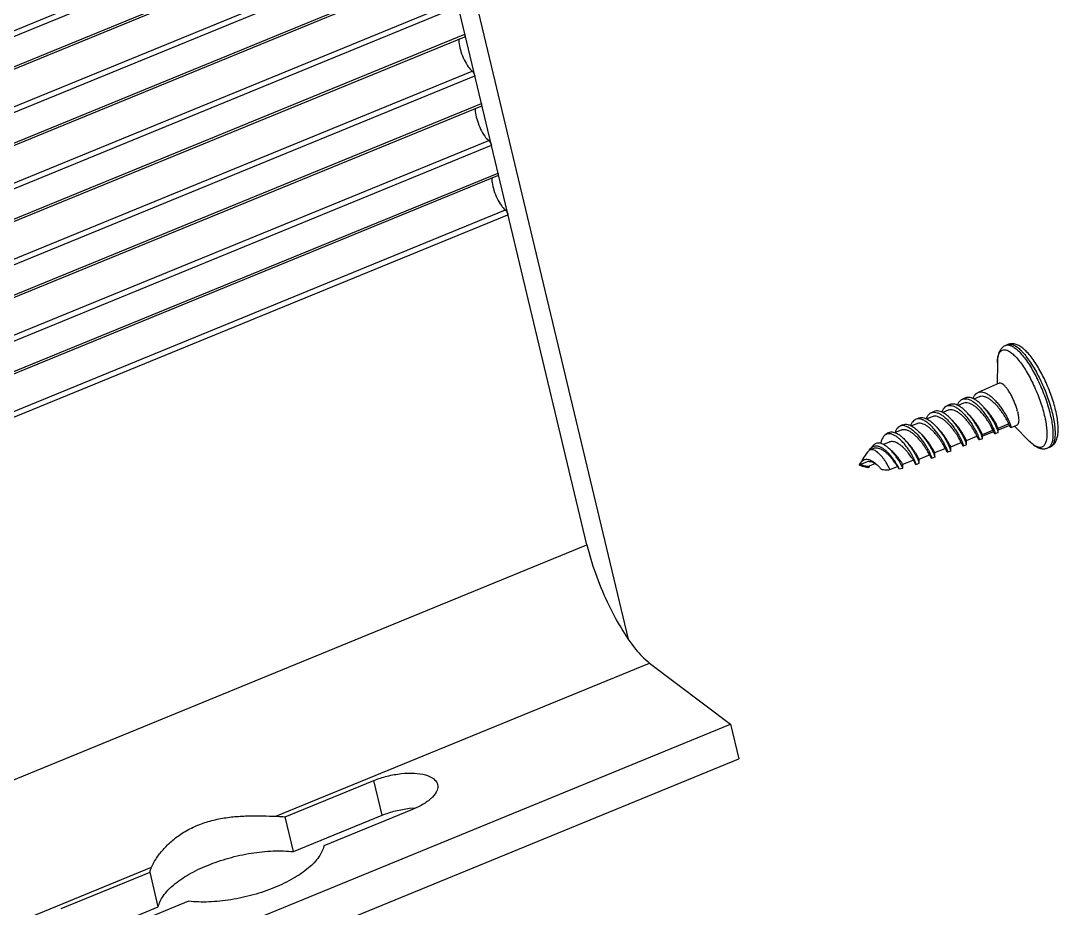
# Model space of a CAD drawing. Header units: millimetres. Extents: x 2325 to 6512, y -89 to 731.
# Drawn here: x 6393.9 to 6446.3, y 214.4 to 259.3 of the extents above; entities that cross this region are included whole.
import ezdxf

# ---------------------------------------------------------------- set-up
doc = ezdxf.new("R2010")
doc.units = ezdxf.units.MM
doc.layers.add('02___PRT_ALL_AXES', color=7, linetype='Continuous')

msp = doc.modelspace()

# ---------------------------------------------------------------- linework, layer by layer
at = {"color": 7, "linetype": 'Continuous'}
for p, q in [((6424.600799745627, 228.0418690095915), (6410.845815503033, 285.602603306232)), ((6422.495585759456, 232.7996774594115), (6409.959512932235, 285.2618214046118)), ((6277.654336913192, 211.2270967997331), (6414.202940185782, 267.2114089533118)), ((6277.716805942424, 210.9622152492323), (6414.3291623184, 266.9726658849525)), ((6278.051001397975, 209.5637014117722), (6414.663357771418, 265.5741520500317)), ((6278.092301493185, 209.4629683620327), (6414.654529663598, 265.4528666614127)), ((6278.49070215181, 207.7271438834717), (6415.038333511164, 263.7110575567725)), ((6278.553498239062, 207.4608936742928), (6415.165854615037, 263.4713443125514)), ((6278.888548831348, 206.0588013349719), (6415.500905207309, 262.0692519732323)), ((6278.929848926558, 205.9580682852314), (6415.492077099503, 261.9479665871516)), ((6279.32827220388, 204.2221491586527), (6415.875903448929, 260.2060627862323)), ((6279.389769205614, 203.9568690821528), (6416.002125581546, 259.9673197204123)), ((6279.723964661165, 202.5583552446927), (6416.336321037126, 258.5688058829522)), ((6279.765264756361, 202.4576221974924), (6416.327492929291, 258.4475204968724)), ((6280.164660165343, 200.7221011473324), (6416.711319702919, 256.7056163784512)), ((6280.225185459576, 200.4564226743726), (6416.837541832976, 256.4668733126312)), ((6280.559380915127, 199.0579088369125), (6417.171737288556, 255.0683594751711)), ((6280.600681010337, 198.957175787172), (6417.162909180721, 254.947074086552)), ((6281.001025403961, 197.2221482310718), (6417.546713028301, 253.2052649819128)), ((6281.061877756229, 196.9551011019715), (6417.674234132175, 252.9655517376926)), ((6281.3969283485, 195.5530087601113), (6418.009284724461, 251.5634593983726)), ((6281.438228443711, 195.4522757129128), (6418.000456614094, 251.4421740122928)), ((6281.838572837305, 193.7172481542723), (6418.384260464207, 249.7003649051115)), ((6281.899425192119, 193.4502010251729), (6418.511781565534, 249.4606516634315)), ((6442.289761299306, 240.267695131932), (6442.018867838031, 240.1566300327516)), ((6441.496528260419, 239.9424731610928), (6441.218093605197, 239.8283162062719)), ((6439.922163601188, 239.2626604821128), (6439.645405404395, 239.1491908690726)), ((6440.715396640046, 239.5878824554932), (6440.444527834561, 239.4768274655128)), ((6439.141035882256, 238.908071419892), (6438.868157911385, 238.7961926825113)), ((6443.241475458848, 238.6915541541724), (6443.770297482226, 238.9083688005524)), ((6443.811762756182, 238.8138958906914), (6443.242068785077, 238.5912520789309)), ((6443.770126001744, 238.9082984933523), (6443.780528172976, 238.8893724605926)), ((6443.811762756182, 238.8138958906914), (6443.780001298228, 238.8903310769122)), ((6443.780528172976, 238.8893724605926), (6443.785107856495, 238.8805810430725)), ((6437.865739885727, 238.3867927164513), (6437.824863660653, 238.3968786424323)), ((6438.347802845916, 238.5828494490518), (6438.04747171682, 238.4597150394914)), ((6441.643009519403, 238.0705205981724), (6442.171831542766, 238.2873352470918)), ((6442.171636595254, 238.2875803520122), (6442.189714461036, 238.2562950170725)), ((6442.189714461036, 238.2562950170725), (6442.200833102741, 238.235767468593)), ((6442.197914823084, 238.2344938922727), (6442.191255565378, 238.2500926012311)), ((6442.448242419976, 238.3663321807929), (6442.977064445886, 238.5831468297113)), ((6443.013090223476, 238.5017642797514), (6442.448641164397, 238.2811702479924)), ((6442.450667175095, 238.1665358061931), (6442.449270845662, 238.2286558368926)), ((6442.976892957808, 238.5830765199719), (6442.987299650218, 238.5641420086916)), ((6443.013090223476, 238.5017642797514), (6442.98676869114, 238.5651080672126)), ((6442.987299650218, 238.5641420086916), (6442.991876890237, 238.555354970132)), ((6443.237103935995, 238.4626388588916), (6443.246640096733, 238.4759968789124)), ((6443.244315887534, 238.4767449520917), (6443.242689484856, 238.5440079747926)), ((6436.757250517761, 237.5959924870324), (6436.80650932449, 237.664425192432)), ((6436.952341059741, 237.6580946539128), (6436.775079486421, 237.5854182054121)), ((6437.745574096081, 237.983316624752), (6437.450520899054, 237.8623461427918)), ((6440.044547303574, 237.4494885306124), (6440.573369326952, 237.6663031795318)), ((6440.849776480516, 237.7452986273323), (6441.378598506426, 237.9621132762525)), ((6441.378404130382, 237.9623574185128), (6441.396479245386, 237.9310769476718)), ((6441.396479245386, 237.9310769476718), (6441.407526911886, 237.910685995312)), ((6441.405174257185, 237.9096482452917), (6441.40096552799, 237.9191992802928)), ((6441.640907199495, 237.838515166832), (6441.644726462875, 237.8516304339713)), ((6442.443979222991, 238.1544395743516), (6442.452353859562, 238.1658897978317)), ((6436.742398744036, 237.5703705037316), (6436.757250517761, 237.5959924870324)), ((6436.775108089359, 237.5853500089527), (6436.744210571773, 237.5695117246526)), ((6439.251314267249, 237.1242665597723), (6439.780136290598, 237.3410812086925)), ((6440.04525169638, 237.2270009847328), (6440.042432349723, 237.2174781411925)), ((6440.619005722861, 237.5817385683725), (6440.613611725517, 237.5932711589715)), ((6440.61573580812, 237.5924126745325), (6440.620859214187, 237.5825688715125)), ((6440.625044087699, 237.5697244267924), (6440.619005722861, 237.5817385683725)), ((6440.847830990368, 237.5303904160513), (6440.851133119921, 237.5416578712923)), ((6436.243940591879, 236.8143487036116), (6436.254772988288, 236.8359289373114)), ((6436.243940591879, 236.8143487036116), (6436.269119632192, 236.8284474943123)), ((6436.37379519881, 236.7719586766319), (6436.243940591879, 236.8143487036116)), ((6436.254772988288, 236.8359289373114), (6436.296063256241, 236.9106675838723)), ((6436.637833507421, 236.979618535632), (6436.26911962966, 236.8284475070125)), ((6436.382707380641, 236.7692945696929), (6436.373796207199, 236.7719619583125)), ((6436.714829683109, 237.0033065476921), (6436.63783381221, 236.9796177939509)), ((6436.705081671122, 236.7649737680716), (6437.043403107769, 236.9036840316724)), ((6437.779906221995, 236.5914853977513), (6438.167865313992, 236.750546877953)), ((6438.146976290498, 236.7824846855522), (6438.177473369456, 236.7358568565326)), ((6438.163415924873, 236.7915927318521), (6438.175764094218, 236.7680817400126)), ((6438.175764094218, 236.7680817400126), (6438.181432442065, 236.7569589606322)), ((6438.181432442065, 236.7569589606322), (6438.232424768323, 236.6491387089121)), ((6438.226849608001, 236.6516213811113), (6438.229648406073, 236.6462088392321)), ((6438.229648406073, 236.6462088392321), (6438.230100576862, 236.6453095649316)), ((6438.236939343982, 236.6339916525915), (6438.230100000286, 236.6453094988922)), ((6438.232424768323, 236.6491387089121), (6438.236776397922, 236.6340413857927)), ((6438.430131728755, 236.6667830551326), (6438.430267265701, 236.6671245428927)), ((6438.436433146149, 236.8606584789125), (6438.961081690455, 237.0757620161924)), ((6438.940223360341, 237.1076858817317), (6438.971602873391, 237.0596592467712)), ((6439.031950131417, 236.9471088622725), (6439.018207702708, 236.9802483718125)), ((6439.019695520425, 236.9775588140722), (6439.022780505353, 236.9716300248122)), ((6439.021608336008, 236.971148019173), (6439.031950131417, 236.9471088622725)), ((6439.051284184688, 236.9080861082132), (6439.031950131417, 236.9471088622725)), ((6439.247074509383, 236.943960346853), (6439.237838701107, 236.9285664990524)), ((6439.247074509383, 236.943960346853), (6439.251719953487, 236.9172814212928)), ((6285.883229383495, 176.7892268211529), (6422.495585759456, 232.7996774594115)), ((6406.808118869254, 219.0952456201715), (6425.659971315365, 226.8244201897317)), ((6425.659971315365, 226.8244201897317), (6429.747316285162, 223.7472451756915)), ((6293.134959911777, 167.7367945374329), (6429.747316285162, 223.7472451756915)), ((6429.747316285162, 223.7472451756915), (6430.166090001856, 221.9947951372927)), ((6293.553733628427, 165.9843444990314), (6430.166090001856, 221.9947951372927)), ((6407.270000513463, 219.062237855351), (6411.747360321731, 220.8979352050322)), ((6412.166134038425, 219.1454851666325), (6411.747360321731, 220.8979352050322)), ((6413.695415483258, 219.4313336043318), (6409.21805567499, 217.5956362546524)), ((6413.543686271858, 219.4939589096123), (6413.83762978609, 219.5168128136114)), ((6407.688774230128, 217.3097878169522), (6407.270000513463, 219.062237855351)), ((6407.688774230128, 217.3097878169522), (6412.166134038425, 219.1454851666325)), ((6314.176127544861, 181.1165465104125), (6400.531458709893, 216.5218432333325)), ((6395.974686548385, 214.4312100181117), (6400.452046356653, 216.2669073677928)), ((6400.870820075865, 214.5144573293913), (6400.452046356653, 216.2669073677928)), ((6402.400101520741, 214.8003057670924), (6397.922741709897, 212.9646084174113)), ((6396.393460265064, 212.678759979712), (6400.870820075865, 214.5144573293913))]:
    msp.add_line(p, q, dxfattribs=at)
for points in [[(6442.449270845662, 238.2286558368926), (6442.448320446239, 238.3079176290915), (6442.448291787407, 238.3664875983125)], [(6443.242689484856, 238.5440079747926), (6443.241583088829, 238.6282206206918), (6443.241524826293, 238.6917095615329)], [(6438.587818433962, 238.0444999313925), (6438.567296562362, 238.064708407612), (6438.535653608133, 238.0967226971518), (6438.517344985865, 238.1156595960322)], [(6440.570577762797, 237.669620401752), (6440.595580448406, 237.6283284599525), (6440.614920785631, 237.5938649982721)], [(6440.851133119921, 237.5416578712923), (6440.849995997482, 237.6046878087321), (6440.849450197196, 237.6854272383119), (6440.849790338756, 237.7453414491914)], [(6441.644726462875, 237.8516304339713), (6441.643370882661, 237.9198532286912), (6441.64268484388, 238.0056182844922), (6441.643023375111, 238.0705634276522)], [(6439.251719953487, 236.9172814212928), (6439.250870775601, 236.9812710012114), (6439.250778779367, 237.0635832114916), (6439.251536954116, 237.1249384050118)], [(6439.777342008669, 237.344402774312), (6439.80193271387, 237.3038159898518), (6439.822371496988, 237.2674366950726), (6439.823562657921, 237.2651495825524)], [(6440.04525169638, 237.2270009847328), (6440.044196615936, 237.296235827211), (6440.04398173703, 237.383653663552), (6440.044769990471, 237.4501604164919)], [(6436.714829644998, 237.0033067305724), (6436.771859363313, 237.0087688608731), (6436.8576080234, 236.9959742407921), (6436.948951516106, 236.9603282617921), (6437.039333441013, 236.9062481210324)], [(6436.735245997372, 236.7319842277523), (6436.753652079433, 236.7806718621517), (6436.75592054074, 236.7858174754313)], [(6437.042707185852, 236.9042294357117), (6437.135940032133, 236.8311616163922), (6437.221750221195, 236.749589407172)], [(6438.177473369456, 236.7358568565326), (6438.209958381945, 236.6821538346524), (6438.226849608001, 236.6516213811113)], [(6438.430267341895, 236.6671245581322), (6438.431216811668, 236.7116414566511), (6438.434262609482, 236.799269798032), (6438.437443647077, 236.8606060710911)], [(6438.971602873391, 237.0596592467712), (6439.003451361898, 237.0069237134315), (6439.018207702708, 236.9802483718125)]]:
    msp.add_lwpolyline(points, dxfattribs=at)
for points, start_tangent, end_tangent in [([(6416.03249214768, 258.33221223625), (6416.044299175142, 258.0858505547306)], (-0.1659449470425514, -0.9861350184183935), (0.1766647165532624, -0.9842710896522134)), ([(6416.044299175142, 258.0858505547306), (6416.137242042338, 257.6969108347724), (6416.302388100152, 257.285035765711), (6416.507198549045, 256.9313772705903), (6416.711315402683, 256.7056213644731)], (0.1766647137737943, -0.9842710901510944), (0.7961966214196395, -0.605037965783926)), ([(6416.336321037126, 258.5688058829522), (6416.345888978345, 258.489279877412), (6416.329845469672, 258.4486851732302), (6416.327519698354, 258.4478658301926)], (0.2324207507755295, -0.9726153374325018), (-0.9646588870085056, -0.263501862831198)), ([(6416.711315402683, 256.7056213644731), (6416.759187846934, 256.6501253032496), (6416.805364904701, 256.5627836288125), (6416.837541832976, 256.4668733126303)], (0.796196620261452, -0.6050379673080372), (0.23242074279905, -0.9726153393385989)), ([(6417.171737288556, 255.0683594751711), (6417.181305232336, 254.9888334670916), (6417.165261723663, 254.9482387654528), (6417.162935891372, 254.947419363992)], (0.2324207393290548, -0.9726153401678054), (-0.9646556671809343, -0.2635136500747288)), ([(6416.85964414845, 254.8295739964317), (6416.872956913294, 254.5920685481518)], (-0.1541147757248542, -0.9880529519733636), (0.1789505252749011, -0.9838580738621994)), ([(6416.872956913294, 254.5920685481518), (6416.966795750262, 254.1993794503726), (6417.134104953346, 253.7837185494103), (6417.341280894087, 253.4285702909504), (6417.546711532263, 253.2052666887906)], (0.1789505224003498, -0.9838580743850417), (0.8062450960393004, -0.5915816470383269)), ([(6417.546711532263, 253.2052666887906), (6417.594914265423, 253.1502639031899), (6417.641654286237, 253.0624023542526), (6417.674234132175, 252.9655517376908)], (0.8062450961680471, -0.5915816468628624), (0.2324207432067348, -0.9726153392411768)), ([(6417.697191581823, 251.3246739196332), (6417.710504346667, 251.0871684713523)], (-0.1541147757248542, -0.9880529519733636), (0.1789505252749011, -0.9838580738621994)), ([(6418.009284724461, 251.5634593983708), (6418.01885266568, 251.4839333928306), (6418.002809157008, 251.4433386886515), (6418.000483324717, 251.4425192871925)], (0.2324207393290548, -0.9726153401678054), (-0.9646556671809343, -0.2635136500747288)), ([(6417.710504346667, 251.0871684713523), (6417.804343183607, 250.6944793735705), (6417.971652386705, 250.278818475151), (6418.17882832746, 249.9236702141528), (6418.384258965592, 249.7003666145313)], (0.1789505224003498, -0.9838580743850417), (0.8062450960393004, -0.5915816470383269)), ([(6418.384258965592, 249.7003666145313), (6418.432461701314, 249.6453638289325), (6418.479201719596, 249.5575022799897), (6418.511781565534, 249.4606516634315)], (0.8062450961680471, -0.5915816468628624), (0.2324207432067348, -0.9726153392411768)), ([(6443.62370888539, 242.865913196851), (6443.706815638167, 242.88544442017), (6443.850339148392, 242.8660306413697), (6444.012525605833, 242.7887479104914), (6444.189751060398, 242.6553229576305), (6444.378057178556, 242.4687359266912), (6444.573236869512, 242.2331555926715), (6444.770932719994, 241.9538408198326), (6444.966726280627, 241.6370336200719), (6445.156242571664, 241.2898134966302), (6445.335249693942, 240.9199342897312), (6445.499748313401, 240.535659914772), (6445.646064424096, 240.1455731638328), (6445.770929805565, 239.7583870903521), (6445.871554813881, 239.3827516744907)], (0.9271975669366952, 0.3745726523208455), (0.2324207436089998, -0.9726153391450496)), ([(6446.143740225811, 239.5921789772531), (6446.044490779905, 239.9607815064913), (6445.921840352103, 240.3366336884913), (6445.778531659826, 240.7126313312122), (6445.617487935664, 241.0814822140331), (6445.441766125581, 241.4359394273909), (6445.25437320598, 241.7691088728128), (6445.057930837875, 242.0747273319315), (6444.85405267565, 242.3473697940111), (6444.642229121653, 242.5822285038706), (6444.430151112998, 242.7645871587113), (6444.236316143806, 242.8801826933316), (6444.054458394728, 242.9396067858118), (6443.884435994109, 242.9479698805911), (6443.731050796685, 242.9102282720517)], (-0.2324207434481656, 0.9726153391834832), (-0.9252533683441613, -0.3793497124920273)), ([(6443.731156643576, 242.9099662888296), (6443.81426273085, 242.9294975096121), (6443.957786657667, 242.9100839086098), (6444.11997316847, 242.8328012590103), (6444.297199151299, 242.69937592261), (6444.37357336483, 242.6288644608915)], (0.9271973265168925, 0.3745732474429097), (0.7176516233279644, -0.6964022885766084)), ([(6443.623602911519, 242.8661751241919), (6443.488388391497, 242.7858002887509), (6443.372572049595, 242.6599533420725), (6443.284197265713, 242.48834626339), (6443.227197994414, 242.2670971376913), (6443.204825814095, 241.9841633017298)], (-0.9252533689226204, -0.379349711081136), (-0.009504860473904149, -0.9999548277934218)), ([(6443.223660135054, 242.2309424703511), (6443.270589421469, 242.4142594443304), (6443.347765431676, 242.5497569254324), (6443.452173254374, 242.6269101467909), (6443.581238995752, 242.6438183908515), (6443.731787208739, 242.6000668248101), (6443.900110146142, 242.4967325610708), (6444.082062967407, 242.3363602706916), (6444.273165706889, 242.1228986351319), (6444.468713042481, 241.8616033639703), (6444.663891831698, 241.5589050869697), (6444.853891794593, 241.2222639339928), (6445.034036638777, 240.8599660454323), (6445.199890109458, 240.4809335853118), (6445.347368836587, 240.0944987650922), (6445.472841895267, 239.7101754240123), (6445.573219245964, 239.3374280821311)], (0.1560760860222876, 0.9877450356098803), (0.2324207437690665, -0.9726153391067993)), ([(6444.37357336483, 242.6288644608915), (6444.485505668281, 242.5127884090719), (6444.680686057671, 242.2772070311124), (6444.878380328295, 241.9978943842501), (6445.074172753559, 241.6810892012512), (6445.263689288427, 241.333868917792), (6445.442696558044, 240.9639896829515), (6445.607195827726, 240.5797139846521), (6445.753512311838, 240.1896262989915), (6445.878377703435, 239.802440197572), (6445.979002699047, 239.4268048248917)], (0.7176516229689216, -0.6964022889466065), (0.2324207433752092, -0.9726153392009174)), ([(6443.204825478833, 241.9841633042709), (6443.222545036968, 242.2237557054517), (6443.223660135054, 242.2309424703511)], (0.00922159512803479, 0.99995748018768), (0.1560760822532314, 0.9877450362054383)), ([(6441.978363560391, 240.174854995031), (6442.00384442384, 240.2400066808326), (6442.07610622496, 240.3647482753925), (6442.167389707634, 240.4535566245716), (6442.227622825661, 240.4870791635706)], (0.3265660346058696, 0.9451743886933236), (0.917632221630544, 0.3974306302053133)), ([(6442.227622825661, 240.4870791635706), (6442.278398124146, 240.504483035292), (6442.40523617375, 240.5142407805709), (6442.542324637174, 240.4840857557913), (6442.688393146158, 240.416452596671), (6442.842697013339, 240.3124217176112), (6442.998610448014, 240.1776551164324), (6443.149173504769, 240.0213166660918), (6443.293315814934, 239.8479370153921), (6443.429800205407, 239.6614141524709), (6443.552697792964, 239.4726117716321), (6443.657299384629, 239.2929956005112)], (0.9176322220735907, 0.3974306291823571), (0.4821638463020424, -0.8760810609294214)), ([(6443.769648110925, 238.9086305577123), (6443.769599830595, 238.9092619280521), (6443.766566760716, 238.9196027049323), (6443.746680130434, 238.9657357343306), (6443.708538924018, 239.0446185305912), (6443.651542192683, 239.1517860581901), (6443.575913443763, 239.2815489508105), (6443.482688974394, 239.4272446944718), (6443.373670746902, 239.5815307308324), (6443.251345964885, 239.7367065571319), (6443.118776890444, 239.8850507156124), (6442.979465848251, 240.0191579073901), (6442.837201294062, 240.1322615318325), (6442.695891782432, 240.2185275797722), (6442.559395055194, 240.2733071400119), (6442.431349763874, 240.2933365614702), (6442.315017144103, 240.2768766985312), (6442.289775817926, 240.2676598919718)], (0.3738623971590705, 0.9274841820702246), (-0.9245950271606257, -0.3809514873968098)), ([(6440.404302009507, 239.4946432134705), (6440.43243247142, 239.5660365454126), (6440.504099752516, 239.6877742673899), (6440.594379155396, 239.774658503073), (6440.653263894108, 239.8072747116506)], (0.3249557932885977, 0.9457292067014629), (0.9176754571056402, 0.3973307884193654)), ([(6440.653263894108, 239.8072747116506), (6440.703821095516, 239.8246027008702), (6440.828576025053, 239.8344820791302), (6440.963174465543, 239.8055879967117), (6441.106665385067, 239.7402074035729), (6441.258056799337, 239.6395150014517), (6441.410884154329, 239.5090782366727), (6441.558382584271, 239.3578260372699), (6441.699816121554, 239.1898583696523), (6441.83376557426, 239.0092304250914), (6441.954471880972, 238.8264811182528), (6442.057381268774, 238.6526790858709)], (0.917675456452128, 0.3973307899287176), (0.4888349458690399, -0.8723762924892062)), ([(6441.219460798291, 239.8310489389326), (6441.119505727702, 239.8732108154921), (6440.984642418547, 239.9020762111516), (6440.859757921042, 239.8920271100918), (6440.809701625441, 239.8748250286729)], (-0.8943190058648974, 0.4474299003741496), (-0.9176466081745377, -0.3973974112972636)), ([(6441.191436736999, 239.8401164138107), (6441.215796825427, 239.9015524961717), (6441.287264475244, 240.0243826950112), (6441.378526238341, 240.1130191496925), (6441.438441157903, 240.1463126086322)], (0.3325829944957656, 0.9430739906137957), (0.9177529286484862, 0.3971518122294381)), ([(6441.679177336317, 239.4643479552909), (6441.568021716603, 239.5761132130913), (6441.414784258284, 239.7069445287719), (6441.263121874299, 239.8078113857112), (6441.219460798291, 239.8310489389326)], (-0.6834971996593606, 0.7299531341516469), (-0.8943190072569378, 0.4474298975917517)), ([(6441.438441157903, 240.1463126086322), (6441.488705243284, 240.1635600849298), (6441.613639082812, 240.1735500420912), (6441.748734037445, 240.144592340291), (6441.894304330499, 240.0780690621107), (6442.047381936451, 239.975757351572), (6442.201309594058, 239.843738471592), (6442.3499685144, 239.6905816557331), (6442.493710617064, 239.5189681406912), (6442.62948694698, 239.3347120499705), (6442.751409329512, 239.1487765468112), (6442.855217361672, 238.9719876928714)], (0.9177529285225937, 0.3971518125203553), (0.4854662157510271, -0.8742554279867969)), ([(6442.976508739617, 238.5833555618313), (6442.97646951947, 238.5838654846114), (6442.972947852651, 238.595365761333), (6442.952132138636, 238.6433846188104), (6442.912605382526, 238.7247152994308), (6442.85378902824, 238.8346717267116), (6442.775966834373, 238.967301110931), (6442.680270188061, 239.1156526328717), (6442.568625613285, 239.2720900314519), (6442.44366692495, 239.4286340566917), (6442.308616001241, 239.5773194514698), (6442.167137592298, 239.7105504346903), (6442.023174697601, 239.8214388921127), (6441.880771908991, 239.9041101517117), (6441.74389464655, 239.9539628307724), (6441.616252336442, 239.9678711976715), (6441.501133455657, 239.9443212117524), (6441.496528976693, 239.9424714186528)], (0.3516287659661498, 0.9361395253620707), (-0.9250115865917613, -0.3799388959701189)), ([(6442.019933736325, 240.1586493251319), (6441.903329745512, 240.2097348160526), (6441.767241051459, 240.2393120111513), (6441.641280076563, 240.2294252287905), (6441.590822455875, 240.2121106812504)], (-0.8843558661337695, 0.4668133481754678), (-0.9176389853893702, -0.3974150129191993)), ([(6442.465859275786, 239.7965795844505), (6442.356125098488, 239.9074935002921), (6442.201415237732, 240.0404921319308), (6442.048297896015, 240.1431030925708), (6442.019933736325, 240.1586493251319)], (-0.6820483188457989, 0.731307111109703), (-0.8843558655644653, 0.4668133492539879)), ([(6443.010163747234, 239.0340000732907), (6442.906185593494, 239.2113622585705), (6442.784112342584, 239.3977945831924), (6442.648607970472, 239.5819704022918), (6442.505539981265, 239.7531576519917), (6442.465859275786, 239.7965795844505)], (-0.4848217712189388, 0.8746129716349577), (-0.6820483184706961, 0.73130711145954)), ([(6439.235426356414, 239.195110002532), (6439.259089710156, 239.2043193567327), (6439.380427250066, 239.2234297655517), (6439.514878875993, 239.2026408815503), (6439.645972629552, 239.1503174860712)], (0.9173041338497816, 0.3981873001768165), (0.8931817045042423, -0.4496959447659012)), ([(6439.617521088783, 239.1604176284321), (6439.643954447145, 239.2266345927722), (6439.715907066779, 239.3482530566701), (6439.806393129134, 239.4347231123314), (6439.864081677728, 239.4665136405723)], (0.3316180299114659, 0.9434137386309561), (0.9178193787819138, 0.3969982215733243)), ([(6439.864081677728, 239.4665136405723), (6439.913855921588, 239.4836105431298), (6440.036439727724, 239.4938287091302), (6440.170991493136, 239.4656150901713), (6440.314360860977, 239.4008247625528), (6440.462997322635, 239.302657351572), (6440.612881975883, 239.1758098887324), (6440.760370073107, 239.0257628685306), (6440.901819586996, 238.8588579521523), (6441.033741085916, 238.6821208811919), (6441.152234354138, 238.5041556338732), (6441.255299245802, 238.331671178233)], (0.9178193790531995, 0.3969982209461392), (0.4923089806709713, -0.8704205119083015)), ([(6441.378404869532, 237.9623575201106), (6441.367834989733, 237.9845970768523), (6441.340030069472, 238.0412338063518), (6441.293886636233, 238.1286767556715), (6441.22912214041, 238.2419704533925), (6441.146285813835, 238.3750176676124), (6441.046732129276, 238.5208543152306), (6440.932558407914, 238.6719624102701), (6440.806509378841, 238.8206069720121), (6440.671853112721, 238.9591818053516), (6440.532233869462, 239.0805486847924), (6440.391508517185, 239.1783548264914), (6440.253573870528, 239.2473145183915), (6440.122192660094, 239.2834424522328), (6440.000825902587, 239.2842284095125), (6439.92218219906, 239.2626149195906)], (0.135286060733752, -0.9908065814129131), (-0.9258490857070455, -0.3778934644783208)), ([(6440.445366087917, 239.4784105230504), (6440.324175728305, 239.5312405977323), (6440.190577024196, 239.5595552070902), (6440.06670006089, 239.5495446581511), (6440.016463516711, 239.5323061709108)], (-0.8837500709334642, 0.467959199209821), (-0.9176818680134845, -0.3973159814546623)), ([(6440.880270900083, 239.1270024755516), (6440.768394258203, 239.2389248221901), (6440.616769801485, 239.36759335581), (6440.466565232718, 239.4668640005523), (6440.445366087917, 239.4784105230504)], (-0.6850194822337141, 0.7285247483512515), (-0.883750071598999, 0.4679591979529461)), ([(6442.171930183666, 238.2879213647914), (6442.171576194023, 238.2883972363318), (6442.166861603526, 238.2975269539123), (6442.145880601523, 238.3412133537097), (6442.107279975151, 238.4165208180323), (6442.050478846688, 238.5191404984919), (6441.975692176342, 238.6435816897904), (6441.883919474445, 238.78341434637), (6441.776899292274, 238.9315520231706), (6441.657031543678, 239.0805627944913), (6441.527271168185, 239.2229945060711), (6441.390997795834, 239.3517001363901), (6441.251867187626, 239.4601490304916), (6441.113650999754, 239.542710516372), (6440.98007185112, 239.5948974960723), (6440.854640948814, 239.6135595796525), (6440.740505317279, 239.5970173445106), (6440.715410183338, 239.5878495751925)], (-0.7578360913637588, 0.6524449851339962), (-0.9246374077500721, -0.3808486105911733)), ([(6442.21636552788, 238.7163074955718), (6442.113148581653, 238.8909105525102), (6441.992083479601, 239.0744394971119), (6441.857782076908, 239.2557342754911), (6441.716031621263, 239.4242316169296), (6441.679177336317, 239.4643479552909)], (-0.4881568456012116, 0.8727559189674252), (-0.6834972010109416, 0.7299531328860838)), ([(6442.447647922812, 238.3666004022519), (6442.447595083207, 238.3671390803714), (6442.444328607637, 238.3780345119706), (6442.423997578962, 238.4250709076107), (6442.385193153148, 238.505127569951), (6442.327324843669, 238.6136341372924), (6442.250644674446, 238.7447756022114), (6442.156234093645, 238.8917517928897), (6442.045954326904, 239.0470797270912), (6441.9223624354, 239.2029253793328), (6441.788596866007, 239.351450177531), (6441.760099097251, 239.3804459539327)], (0.172569655269835, 0.9849973167882491), (-0.7066992935371632, 0.7075140341463725)), ([(6443.240834883569, 238.691846739311), (6443.240777804671, 238.6924472816711), (6443.237744734777, 238.7027880560102), (6443.217858104525, 238.7489210879506), (6443.179716898079, 238.8278038816709), (6443.122720169291, 238.9349714092726), (6443.0470914204, 239.0647343018921), (6442.953866948455, 239.2104300480908), (6442.844848721006, 239.3647160844515), (6442.722523938975, 239.5198919107509), (6442.589954867051, 239.6682360666921), (6442.553331727186, 239.7056696545099)], (0.1950095098419745, 0.9808013514831599), (-0.7067107593747319, 0.7075025813267326)), ([(6443.657299384629, 239.2929956005112), (6443.743892269611, 239.1265607771723), (6443.811952862476, 238.9781264309098), (6443.85896811008, 238.8575726892907), (6443.884751500222, 238.771667522012), (6443.891170814279, 238.7221030338908), (6443.88369478148, 238.7138530707119)], (0.482163845894145, -0.8760810611539137), (-0.8127074627653086, -0.5826719316781738)), ([(6445.573219245964, 239.3374280821311), (6445.64602929845, 238.9854349405517), (6445.689479257251, 238.6628630761718), (6445.702499228684, 238.3776562678716), (6445.684768664703, 238.1368350604128), (6445.636724280232, 237.9463313215322), (6445.559548267434, 237.8108338404321), (6445.455140444765, 237.7336806190718), (6445.326074705948, 237.7167723750111), (6445.1755264904, 237.7605239410526), (6445.007203555529, 237.86385820479), (6444.83054898376, 238.0189354384505)], (0.2324207433491464, -0.9726153392071453), (-0.7084629194268725, 0.7057480370480339)), ([(6445.871554813881, 239.3827516744907), (6445.94569165569, 239.0270579789715), (6445.991684228191, 238.6992516597305), (6446.008505139422, 238.4066559939704), (6445.995778761493, 238.155805863212), (6445.95378932301, 237.952305231351), (6445.88347469098, 237.8006998271706), (6445.838530556846, 237.7458546358715)], (0.2324207428137469, -0.9726153393350869), (-0.7073837850390003, -0.7068296687773494)), ([(6445.979002699047, 239.4268048248917), (6446.053139530699, 239.0711111801714), (6446.099132110825, 238.743304805051), (6446.115953029681, 238.4507084052323), (6446.103226509536, 238.1998578934702), (6446.061236819567, 237.996357157472), (6445.990921948769, 237.8447520504718), (6445.893852564559, 237.7484291239919), (6445.855303347775, 237.7290713979122)], (0.2324207437365197, -0.9726153391145768), (-0.9271973139779885, -0.3745732784809983)), ([(6445.855409187026, 237.7288094096123), (6445.989709774391, 237.8084453006316), (6446.104927788818, 237.9328601673699), (6446.193067317925, 238.1020096614314), (6446.250399855004, 238.3193326735703), (6446.274018004357, 238.5971993517717), (6446.260899364113, 238.9091848339716), (6446.216233189794, 239.2417998481909), (6446.143740225811, 239.5921789772531)], (0.9252533681040215, 0.3793497130777405), (-0.2324207435877958, 0.9726153391501166)), ([(6438.285868694971, 238.7835649632919), (6438.20143663369, 238.7280656051501), (6438.121594748673, 238.6338350062118), (6438.059085358831, 238.5088890305518), (6438.04238177019, 238.4616932930906)], (-0.9072401883757883, -0.4206129344134156), (-0.3081439570675549, -0.9513397404306987)), ([(6438.530721781595, 238.8038771985114), (6438.408030469926, 238.814046713352), (6438.297497615067, 238.7886805664724), (6438.285868694971, 238.7835649632919)], (-0.9773474733152957, 0.2116410083235468), (-0.9072401865754257, -0.4206129382967043)), ([(6438.530721781595, 238.8038771985114), (6438.469379691911, 238.831498304053), (6438.415404989088, 238.836623249353), (6438.388060862935, 238.8291104551311)], (-0.8577294701997312, 0.5141013090344049), (-0.9191765548544455, -0.3938457324967642)), ([(6438.442167467971, 238.852612399491), (6438.549928570699, 238.8794308599529), (6438.679689515129, 238.8704774158307), (6438.820058599385, 238.8232302840127), (6438.869582518624, 238.7988888467901)], (0.918539127941516, 0.3953300778342568), (0.8841641192649037, -0.4671764229972629)), ([(6438.530721781595, 238.8038771985114), (6438.669598257688, 238.7564417129909), (6438.713656135029, 238.7348367650914)], (0.9773474724609315, -0.2116410122689578), (0.886006446291912, -0.4636729204182378)), ([(6438.713656135029, 238.7348367650914), (6438.816555113905, 238.6734332607714), (6438.969045794418, 238.5571019846714), (6439.119986734609, 238.4147220255921), (6439.263573462924, 238.2552917754923), (6439.398520132332, 238.0838614198522), (6439.523307772028, 237.9052381093309), (6439.63228610626, 237.7308978661907), (6439.722259809971, 237.57058387643), (6439.793577081606, 237.4284405640704), (6439.845830083543, 237.3096940400704), (6439.877684073663, 237.222521039412), (6439.890041478482, 237.1713615786114), (6439.885909551269, 237.1586019749714)], (0.8860064426118995, -0.463672927450166), (-0.5911742441344674, -0.8065438692793104)), ([(6439.078999727421, 239.1275158247911), (6439.023460666556, 239.0971774043913), (6438.933362802543, 239.0124030882919), (6438.861540091233, 238.8931809162726), (6438.830883218348, 238.8164351337721)], (-0.9179066765228422, -0.3967963371741109), (-0.325616713196378, -0.9455018540897675)), ([(6438.869582518624, 238.7988888467901), (6438.967451090977, 238.7403779630507), (6439.117987249158, 238.626042796753), (6439.267651801239, 238.4856220565119), (6439.294620065813, 238.4576079088322)], (0.8841641189006744, -0.4671764236865921), (0.6883176882473528, -0.7254093741094197)), ([(6440.457463150344, 238.0123625686904), (6440.355237797246, 238.1819464637113), (6440.237721720385, 238.357073032433), (6440.107537708443, 238.5302662928528), (6439.967793367667, 238.6941296278122), (6439.821940436124, 238.8416512149118), (6439.673655751738, 238.9664467311325), (6439.526732944209, 239.0629788418503), (6439.384909770941, 239.1268039364498), (6439.251705112265, 239.1547454325112), (6439.130304285713, 239.1449926300714), (6439.078999727421, 239.1275158247911)], (-0.4958547446560965, 0.8684054768378868), (-0.9179066773811143, -0.396796335188675)), ([(6440.567167391166, 237.6754647461706), (6440.545087331202, 237.7167136629117), (6440.506022329306, 237.7884539563123), (6440.44941178975, 237.8865326019098), (6440.375462344056, 238.0056572582519), (6440.285136931629, 238.1396301221305), (6440.180110883093, 238.2816207195313), (6440.062697000563, 238.4244656433905), (6439.935743035525, 238.5609820835919), (6439.802506022354, 238.684281407733), (6439.666509085824, 238.7880691275125), (6439.531386998928, 238.8669181773324), (6439.400727219598, 238.9165036306125), (6439.277913426626, 238.9337887344703), (6439.165978326646, 238.9171542160496), (6439.141048455256, 238.9080408865523)], (-0.5747802405848904, 0.8183078119101488), (-0.9246791772985259, -0.3807471852430713)), ([(6439.645972629552, 239.1503174860712), (6439.659094264463, 239.1435853430715), (6439.809331744031, 239.0494273297111), (6439.96158839913, 238.9247522348917), (6440.093557998038, 238.7948596498721)], (0.8931817043132543, -0.44969594514524), (0.6865616157956872, -0.7270716248871325)), ([(6440.093557998038, 238.7948596498721), (6440.111774684987, 238.7753828866929), (6440.255901343664, 238.6081186822315), (6440.390218900773, 238.4304753164118), (6440.51135059399, 238.2504115312507), (6440.616447409449, 238.0759909809324)], (0.6865616143890639, -0.7270716262153835), (0.4951408536185141, -0.868812715766712)), ([(6440.84981411823, 237.7453664808921), (6440.849787557434, 237.7453862217711), (6440.842306838336, 237.7608115935103), (6440.818085339948, 237.8107460961303), (6440.775886559708, 237.891942179612), (6440.715270137904, 237.9997808234705), (6440.636609373201, 238.1284786382105), (6440.541072795162, 238.2713458683514), (6440.430570679348, 238.4210837400727), (6440.30766896935, 238.5701079810108), (6440.17547448139, 238.7108841663124), (6440.174005396208, 238.7123361369916)], (-0.8744903496261501, 0.4850429139887867), (-0.7115350003187906, 0.702650655248637)), ([(6441.410245628818, 238.393683556112), (6441.307958873784, 238.565234528732), (6441.188076019806, 238.745616072971), (6441.055105876812, 238.92389808115), (6440.914746208315, 239.0896733350722), (6440.880270900083, 239.1270024755516)], (-0.4916308884299074, 0.8708036917363294), (-0.6850194826146492, 0.7285247479930648)), ([(6441.64316719751, 238.0710700839912), (6441.642754168128, 238.0715825874116), (6441.638039577587, 238.0807123075313), (6441.617058575614, 238.1243987047922), (6441.578457951773, 238.1997061691121), (6441.521656823325, 238.3023258495717), (6441.446870152979, 238.4267670434131), (6441.355097451067, 238.5665996999927), (6441.248077266335, 238.7147373767924), (6441.128209517768, 238.8637481481122), (6440.998449144807, 239.0061798596901), (6440.967239733009, 239.03756157239)], (-0.9612074250760171, 0.2758265505326364), (-0.7115035454760575, 0.7026825063817939)), ([(6442.452353859562, 238.1658897978317), (6442.443135153075, 238.2100186300716), (6442.41658951148, 238.2937498367504), (6442.369337873703, 238.4110510321701), (6442.301759883378, 238.5550866038914), (6442.21636552788, 238.7163074955718)], (0.3576680800849979, 0.9338487803109835), (-0.4881568451358908, 0.8727559192276924)), ([(6442.855217361672, 238.9719876928714), (6442.932563158212, 238.8256824660523), (6442.995591564011, 238.6928848576302), (6443.042647863122, 238.5799913419917), (6443.073011142502, 238.4926665382312), (6443.087631255485, 238.4331718845527), (6443.087671026815, 238.40270181849), (6443.084367858401, 238.4019170829518)], (0.48546621594054, -0.874255427881562), (-0.9967751263403551, -0.08024554510481823)), ([(6443.246640096733, 238.4759968789124), (6443.237307953847, 238.5194316561513), (6443.211256804521, 238.6041532393131), (6443.164202989568, 238.7231254143711), (6443.096340951053, 238.8696612300112), (6443.010163747234, 239.0340000732907)], (0.3063822440872552, 0.9519085673046849), (-0.4848217720890139, 0.8746129711526511)), ([(6443.88369478148, 238.7138530707119), (6443.879466677137, 238.7116660900722), (6443.851714291706, 238.7429321743523), (6443.811762756182, 238.8138958906896)], (-0.812707462032443, -0.5826719327003708), (-0.4467877539307281, 0.8946399850987745)), ([(6437.537464872987, 238.3424081341521), (6437.454416944072, 238.2590223725522), (6437.387721618996, 238.1433174909319), (6437.339008340767, 238.0010423017705), (6437.319961955183, 237.9149111024311)], (-0.8073416370926128, -0.5900842999238498), (-0.1828261227613185, -0.9831452633441629)), ([(6437.824863660653, 238.3968786424323), (6437.754994427794, 238.4057751880103), (6437.639599151846, 238.3928917466722), (6437.538761116282, 238.3433508449919), (6437.537464872987, 238.3424081341521)], (-0.9796213029001313, 0.2008534363765014), (-0.8073416398740092, -0.5900842961183985)), ([(6437.686697909559, 238.4469935841128), (6437.776014119017, 238.4881956581715), (6437.890330994802, 238.4994212846917), (6438.016903629637, 238.4735618367916), (6438.048413363411, 238.4621198657708)], (0.8318560291273623, 0.5549914835422766), (0.9311601901576256, -0.3646103403163636)), ([(6439.094793355989, 236.851553826052), (6439.096168522165, 236.8515643340309), (6439.095542813457, 236.8805751192916), (6439.076810069639, 236.9455119642701), (6439.038835355133, 237.0428128948918), (6438.981277880705, 237.1675762496318), (6438.904609273575, 237.313760608012), (6438.810082129634, 237.4744601621526), (6438.699686604939, 237.6421739847113), (6438.57607614605, 237.8091118525129), (6438.442446095791, 237.9675430494929), (6438.30238796089, 238.1101361679114), (6438.159740415338, 238.2302634359124), (6438.018437743909, 238.3222767443906), (6437.882329090566, 238.3817691654124), (6437.865739885727, 238.3867927164513)], (0.9905189692325101, -0.1373760226188169), (-0.9611587203916412, 0.2759962213783065)), ([(6438.048413363411, 238.4621198657708), (6438.152558862532, 238.4121124321321), (6438.293718747818, 238.3180902351117), (6438.43654645049, 238.195920982372), (6438.517349545155, 238.1156639749927)], (0.9311601903646639, -0.3646103397876188), (0.6924457281336889, -0.7214699672123612)), ([(6439.777492371601, 237.3442661146922), (6439.777454083634, 237.3442242402528), (6439.760016501032, 237.3761362465314), (6439.725524642135, 237.4402181427516), (6439.673174381091, 237.5325510416508), (6439.602960637867, 237.6479650246923), (6439.515675610493, 237.7802730557317), (6439.412871401591, 237.9225496799912), (6439.296788824484, 238.0674419962509), (6439.170255666346, 238.2074989145124), (6439.036558976668, 238.3355039874298), (6438.899297201389, 238.444796893052), (6438.762218786194, 238.529569316853), (6438.629054475439, 238.5851220353118), (6438.503350860958, 238.6080718319302), (6438.388312538833, 238.5964991779122), (6438.347825835453, 238.5827935233304)], (-0.6725837349938872, -0.7400210263375443), (-0.9248886730736878, -0.3802380075952335)), ([(6439.294620065813, 238.4576079088322), (6439.412468913166, 238.3255597070905), (6439.548661053801, 238.1530823939323), (6439.672784661287, 237.9759283286297), (6439.781874874892, 237.8020334490914), (6439.873583799936, 237.6391795990306), (6439.946240842832, 237.4947362226915), (6439.998935891106, 237.3753445539326), (6440.031560748403, 237.2866415055308), (6440.044813195835, 237.2330294512115), (6440.044004525882, 237.2272329045111)], (0.6883176901645683, -0.7254093722902355), (-0.1828226942158321, -0.9831459009117948)), ([(6440.045061412262, 237.450524192753), (6440.044745685178, 237.4507216955329), (6440.03834536527, 237.4586500972512), (6440.01626530781, 237.4998990139905), (6439.977200305942, 237.5716393073911), (6439.920589763826, 237.6697179529922), (6439.846640318117, 237.7888426118728), (6439.756314908222, 237.9228154732121), (6439.651288857154, 238.0648060706101), (6439.533874977185, 238.2076509970105), (6439.406921012147, 238.344167437211), (6439.381052163715, 238.3697248029123)], (-0.8957107069776731, 0.4446373009606337), (-0.7166768609193515, 0.6974053892986378)), ([(6441.255299245802, 238.331671178233), (6441.341005731732, 238.1717179268902), (6441.407816301706, 238.0313057997903), (6441.454531727688, 237.9177490317318), (6441.481613954451, 237.8354134585327), (6441.48981801222, 237.7884930596113), (6441.483724349013, 237.7814329619717)], (0.4923089792100051, -0.8704205127346224), (-0.7919142617432181, -0.6106322969248301)), ([(6441.645911550682, 237.8510904655316), (6441.636693192189, 237.8955838614323), (6441.610028452511, 237.9773178838907), (6441.562905727356, 238.0923698661302), (6441.495498851737, 238.2343214211917), (6441.410245628818, 238.393683556112)], (0.4146242477790215, 0.9099927104948043), (-0.491630887319072, 0.8708036923634752)), ([(6442.057381268774, 238.6526790858709), (6442.143049398141, 238.4912204654314), (6442.210654106742, 238.3473703340299), (6442.257737705741, 238.2307372424323), (6442.284134305222, 238.147819651091), (6442.29168116845, 238.1002726468726), (6442.285113785076, 238.0928399718708)], (0.4888349471280907, -0.8723762917836986), (-0.8005598940396208, -0.5992527480581724)), ([(6442.285113785076, 238.0928399718708), (6442.281599725562, 238.090875464751), (6442.2559107777, 238.1220876299106), (6442.218344965115, 238.1919104747706), (6442.197914823084, 238.2344938922709)], (-0.8005598972110516, -0.5992527438213616), (-0.4005916765851734, 0.9162566827317987)), ([(6443.084367858401, 238.4019170829518), (6443.073935669478, 238.4036537342911), (6443.048145688046, 238.4372566947725), (6443.013090223476, 238.5017642797514)], (-0.996775126696004, -0.08024554068710363), (-0.4401955125103257, 0.8979019494164002)), ([(6436.80650932449, 237.6644251924311), (6436.854694651041, 237.7126027745119), (6436.940739889144, 237.7662269497117), (6437.038085137707, 237.7912004659314), (6437.146374369937, 237.7868183106123), (6437.217657567477, 237.7693397197102)], (0.6491127501879009, 0.7606922094668117), (0.9531417703938093, -0.302523991661083)), ([(6438.147554818681, 236.7828501356719), (6438.123536520268, 236.8178576551921), (6438.077090717788, 236.887723255871), (6438.015727546133, 236.975944946332), (6437.940554043957, 237.0768879905712), (6437.853250187569, 237.1845920118915), (6437.755968533014, 237.2930587444128), (6437.651215260188, 237.396531326391), (6437.541718816743, 237.4897521610331), (6437.430292841973, 237.568187673451), (6437.319700096437, 237.6282102762919), (6437.212523950608, 237.6672300610902), (6437.11105337884, 237.6837714910519), (6437.017186675565, 237.6774930834902), (6436.952345857799, 237.658082929271)], (-0.5340589797316023, 0.8454472225798841), (-0.925509251925284, -0.3787249986477014)), ([(6437.451298687689, 237.8638536835909), (6437.42735450902, 237.875742382191), (6437.306032127826, 237.9204949901717), (6437.193074990262, 237.9348232571722), (6437.089294296131, 237.9175447750907), (6436.998460142024, 237.868711507251), (6436.954970018176, 237.8294296554116)], (-0.8886917841326438, 0.4585050848301886), (-0.6876970290935445, -0.7259977935062287)), ([(6437.217657567477, 237.7693397197102), (6437.264774905294, 237.7522998071329), (6437.388561030597, 237.6892894632522), (6437.512540147634, 237.6025574675508), (6437.634940880724, 237.4959742110726), (6437.754045732692, 237.3732302122101), (6437.865414313603, 237.2414027796497), (6437.964536370908, 237.1093245093919)], (0.9531417714146035, -0.3025239884449362), (0.5790584625726697, -0.8152860215427321)), ([(6437.732119502756, 237.6611010741101), (6437.685084145947, 237.7025716871306), (6437.555412284399, 237.8016914507928), (6437.451298687689, 237.8638536835909)], (-0.73890835255546, 0.6738059412945067), (-0.8886917852620265, 0.458505082641177)), ([(6438.155750151544, 237.1603503534919), (6438.053452898685, 237.3029213027906), (6437.937210923885, 237.4475905816519), (6437.812528328441, 237.5836664969514), (6437.732119502756, 237.6611010741101)], (-0.5626169177624529, 0.8267177292446782), (-0.7389083523260136, 0.673805941546122)), ([(6438.940877052193, 237.1080680602911), (6438.911579795569, 237.1509671515317), (6438.861313952491, 237.2262213698316), (6438.795292723089, 237.3201018754929), (6438.714854453699, 237.426319509131), (6438.621968261514, 237.5382789423105), (6438.51911110119, 237.6494155069316), (6438.409123937405, 237.7535181028919), (6438.295054998651, 237.8450222734512), (6438.179998454589, 237.9192594630507), (6438.066936981437, 237.9726511672919), (6437.95859614148, 238.0028397632516), (6437.857317725802, 238.0087513313113), (6437.764958040041, 237.9905894575525), (6437.745577791802, 237.9833076280705)], (-0.5047165944499715, 0.8632850973385461), (-0.9249971045134409, -0.3799741525969241)), ([(6438.517349545155, 238.1156639749927), (6438.577123400735, 238.0512474667915), (6438.71163095494, 237.8906701323706), (6438.836488078867, 237.7214906231305), (6438.948501629255, 237.5514133458103), (6439.045009140094, 237.3882159328098), (6439.123996929799, 237.2394145032125), (6439.184203517516, 237.1119062441315), (6439.225126280488, 237.0117704271309), (6439.247074509383, 236.9439603468512)], (0.6924457276092925, -0.7214699677156614), (0.2458928604848141, -0.9692970139036827)), ([(6439.251023828396, 237.12437244729), (6439.251005642009, 237.124327852512), (6439.239439370993, 237.1438368990906), (6439.211493544217, 237.1962124280711), (6439.166096616982, 237.2781003008707), (6439.102949643982, 237.3848526883315), (6439.02253754419, 237.5107363659511), (6438.926105750777, 237.6491883928314), (6438.815603358113, 237.7931077595525), (6438.693595344574, 237.9351700560704), (6438.587818924172, 238.0445004343122)], (-0.3425252169000588, -0.9395086352916442), (-0.7167796814255919, 0.6972997119570802)), ([(6440.457463150344, 238.0123625686904), (6440.542218261495, 237.8558668898125), (6440.60937164508, 237.716597043893), (6440.65652634379, 237.603878905092)], (0.4958547423418475, -0.8684054781593102), (0.3023085946537653, -0.953210109891028)), ([(6440.85161526019, 237.5414186617111), (6440.842482692717, 237.5863191256315), (6440.815295259143, 237.6670755401913), (6440.767992702002, 237.7803859511098), (6440.700923440652, 237.9197260534305), (6440.616447409449, 238.0759909809324)], (0.4444450606079329, 0.8958061107746536), (-0.4951408520646564, 0.8688127166522636)), ([(6441.483724349013, 237.7814329619717), (6441.480620695083, 237.7796161304526), (6441.456398609918, 237.8100321046725), (6441.419960196648, 237.8791806100119), (6441.405174257185, 237.9096482452899)], (-0.7919142625873437, -0.6106322958301044), (-0.4096576710769829, 0.9122393285359839)), ([(6444.830550677952, 238.0189371377103), (6445.045323751076, 237.8329767552498), (6445.241177654514, 237.7155040031515), (6445.424429627348, 237.6554011032925), (6445.595015666675, 237.647057165191), (6445.74796130186, 237.6847562617525)], (0.7087267310260731, -0.7054831115831877), (0.9252533682405364, 0.3793497127447742)), ([(6445.838530556846, 237.7458546358715), (6445.786404064691, 237.704375595132), (6445.747855465112, 237.6850182449701)], (-0.7073837860565153, -0.7068296677590368), (-0.9271973653054464, -0.3745731514279136)), ([(6436.744210571773, 237.5695117246508), (6436.741713048172, 237.567923338191), (6436.684570642794, 237.5148205157723), (6436.683690997635, 237.5136968019927)], (-0.8477395552131383, -0.5304127133912147), (-0.6144293303051395, -0.7889718613871967)), ([(6437.553969594863, 237.0122259685116), (6437.470633680796, 237.1310370364511), (6437.377824816353, 237.2484019426914), (6437.280436751034, 237.3555198666321), (6437.180762121827, 237.4479750563726), (6437.07937890068, 237.5228363747704), (6436.981102378932, 237.5741962441128), (6436.891016087169, 237.5986816815524), (6436.811486490051, 237.5964667329729), (6436.775108089359, 237.5853500089509)], (-0.5527371686822505, 0.8333556397823977), (-0.9252723169996945, -0.3793034924621932)), ([(6438.434665555085, 236.8610040484521), (6438.41782052909, 236.8814947745516), (6438.385309567931, 236.9302748471731), (6438.336914612659, 237.0029030839326), (6438.273170411974, 237.0940383652117), (6438.19529970921, 237.1977145053318), (6438.105127753422, 237.3076482478712), (6438.004970773132, 237.4175515942327), (6437.897504658375, 237.5214330476304), (6437.80547982592, 237.5986670232117)], (-0.620220662241609, -0.7844273899658145), (-0.7889180898127808, 0.6144983706781927)), ([(6438.429780594068, 236.6671036158326), (6438.425899098171, 236.6806945970323), (6438.406100831935, 236.7268755816324), (6438.369379053702, 236.8024301015915), (6438.314426059742, 236.9047589088707), (6438.242278060783, 237.026995738311), (6438.155750151544, 237.1603503534919)], (-0.04296204856013349, 0.9990767049548883), (-0.5626169186111665, 0.8267177286670925)), ([(6439.885909551269, 237.1586019749714), (6439.884944478248, 237.1575510144124), (6439.864139277293, 237.183220305212), (6439.830579171679, 237.2483753793697)], (-0.5911742368346435, -0.8065438746298784), (-0.4319386894992853, 0.9019029706756931)), ([(6440.686532189293, 237.4717918743702), (6440.68375229135, 237.4700913773916), (6440.660154825217, 237.501203702773), (6440.625044087699, 237.5697244267906)], (-0.7852833857312411, -0.6191364987581324), (-0.4643017268477204, 0.885677089263477)), ([(6440.65652634379, 237.603878905092), (6440.683526876508, 237.5239799742115), (6440.692205434209, 237.4784400906922), (6440.686532189293, 237.4717918743702)], (0.3023086017131112, -0.9532101076521711), (-0.7852833879110483, -0.6191364959933684)), ([(6436.269122131556, 236.8284414211715), (6436.275850274056, 236.8309710020924), (6436.31199170292, 236.8375455812705), (6436.351821615632, 236.8341095175304), (6436.393800856031, 236.821424495912), (6436.435995005837, 236.8014363037321), (6436.476291844223, 236.7771794510502)], (0.924823689123019, 0.3803960357796723), (0.8380615814225469, -0.5455756462155731)), ([(6436.296063256241, 236.9106675838714), (6436.320753244954, 236.9484113183901), (6436.372008969201, 237.0109009216306), (6436.431171721104, 237.0608801434931), (6436.500307574674, 237.0962353864718), (6436.580305471589, 237.1135947446922), (6436.668267170166, 237.1101539387722), (6436.760327463586, 237.0864054162915), (6436.85678623945, 237.0432374990726), (6436.95352691717, 236.983828694851), (6437.044524690466, 236.9149240447526)], (0.5213841982604942, 0.8533220481179787), (0.7726242656997372, -0.6348635633362036)), ([(6436.665362649708, 236.6937360263703), (6436.656574303061, 236.6962047539722), (6436.605106206853, 236.7166412713917), (6436.544532040478, 236.745929180813), (6436.476291844223, 236.7771794510502)], (-0.9699136748070473, 0.2434490982162176), (-0.9220783237821556, 0.3870033136952327)), ([(6436.70507023857, 236.765001710611), (6436.684511178866, 236.7584476292316), (6436.640730720328, 236.7538056750921), (6436.591008879195, 236.7572561863502), (6436.535900749639, 236.7660258538511), (6436.476291844223, 236.7771794510502)], (-0.9255264261712308, -0.378683026367316), (-0.9833433519696412, 0.1817576742179277)), ([(6436.73572695652, 236.7318217033101), (6436.72385779561, 236.7096153646901), (6436.696353875517, 236.6921504008927), (6436.665362649708, 236.6937360263703)], (-0.3201787471764769, -0.9473571501057569), (-0.9699136723011466, 0.2434491081998543)), ([(6437.044524690466, 236.9149240447526), (6437.133006060374, 236.8370545281517), (6437.212256285415, 236.7593283818499), (6437.221726611906, 236.7495663871508)], (0.7726242676182168, -0.6348635610014283), (0.6946810979581209, -0.7193178519539882)), ([(6437.221726611906, 236.7495663871508), (6437.278780127477, 236.6897897198117), (6437.330087769335, 236.6361148385925), (6437.366721259701, 236.6027444887707), (6437.384994456568, 236.5938365258929)], (0.6946810965892518, -0.7193178532759734), (0.9978561148609159, -0.06544596270724957)), ([(6437.780029254509, 236.5916734796713), (6437.774040399347, 236.6093555982328), (6437.755761459523, 236.6525824891708), (6437.724561024073, 236.7183814025314), (6437.680289342237, 236.8031033666924), (6437.62277438996, 236.9033078094101), (6437.553969594863, 237.0122259685116)], (0.8404781634798568, -0.5418454177286425), (-0.5527371680295448, 0.8333556402153157)), ([(6437.964536370908, 237.1093245093919), (6438.050075061905, 236.9826847626712), (6438.121435450035, 236.8660348562719), (6438.163415924873, 236.7915927318521)], (0.5790584632746496, -0.8152860210441494), (0.4723179871795354, -0.8814282267925575)), ([(6439.051284184688, 236.9080861082132), (6439.080565926992, 236.8605645243127), (6439.094793355989, 236.851553826052)], (0.4667583823612181, -0.8843848780341842), (0.9905189674028153, -0.1373760358114201)), ([(6439.233321679401, 236.922210532591), (6439.212245071796, 236.9001875083116), (6439.18529617473, 236.88461226387)], (-0.6003289137894919, -0.7997532089765748), (-0.9305205829536731, -0.366239600124777)), ([(6422.495585759427, 232.7996774594115), (6422.922741689496, 231.3678129672911), (6423.515355502992, 229.92006458517), (6424.215418032249, 228.5981480113299), (6424.954402279453, 227.5314616483905)], (0.2324207435251971, -0.9726153391650754), (0.6297178347261511, -0.7768239495714636)), ([(6424.954402279453, 227.5314616483905), (6425.659971315365, 226.8244201897317)], (0.6297178354816414, -0.7768239489590397), (0.7989041392357608, -0.6014583745463755)), ([(6411.747360321731, 220.8979352050304), (6412.421456763734, 221.118875982352), (6413.124912555179, 221.2464089480102), (6413.788868539947, 221.2680502814122), (6414.348332084477, 221.1816815844507), (6414.748538998037, 220.9957572191918), (6414.950314235854, 220.7284767656905), (6414.957993887738, 220.6994820713329)], (0.9252533684396466, 0.3793497122591343), (0.2192690912566451, -0.9756644226471954)), ([(6414.957993887738, 220.6994820713329), (6414.933906635948, 220.4060034914122), (6414.700922286074, 220.0599033301708), (6414.274167320424, 219.7240549746905), (6413.695415483258, 219.4313336043318)], (0.2192690906171493, -0.9756644227909146), (-0.9252533684064714, -0.3793497123400498)), ([(6412.166134038425, 219.1454851666325), (6412.840230480413, 219.3664259439514), (6413.543686271858, 219.4939589096123)], (0.9252533682126078, 0.3793497128128933), (0.9940480202305856, 0.1089427990995902)), ([(6400.531458709893, 216.5218432333325), (6400.742259159533, 216.9162455230128), (6401.060602909429, 217.3486581633918), (6401.483503516482, 217.7837814892312), (6402.008637454806, 218.1905029643306), (6402.623063185538, 218.5368319922721), (6403.300326222694, 218.7998874732723), (6404.014385749624, 218.9760939483897), (6404.739686409734, 219.0752391907902), (6405.456229759491, 219.1149185373909), (6406.151492580286, 219.1149243895518), (6406.808118869254, 219.0952456201715)], (0.3955738155946023, 0.9184341873079028), (0.9993584023445617, -0.0358159693897153)), ([(6406.808118869254, 219.0952456201715), (6407.041793766412, 219.0828009511309), (6407.270000513463, 219.0622378553501)], (0.9993584023121787, -0.03581597029328719), (0.9940374876134036, -0.1090388610506938)), ([(6400.870820075865, 214.5144573293904), (6401.116050507417, 215.0643985510717), (6401.636408979024, 215.6219479795321), (6402.397295923098, 216.1500331489099), (6403.348118595992, 216.6135407283721), (6404.425655094712, 216.9816512697719), (6405.558258079685, 217.2298884390323), (6406.670618742946, 217.341746503352), (6407.688774230128, 217.3097878169522)], (0.1852612466317055, 0.982689305170493), (0.9940374874518495, -0.1090388625234787)), ([(6409.21805567499, 217.5956362546524), (6408.972825243438, 217.0456950329702), (6408.452466769299, 216.4881456045107), (6407.691579827771, 215.960060435132), (6406.740757152345, 215.4965528531323), (6405.663220656157, 215.1284423142709), (6404.530617671169, 214.8802051424703), (6403.418257005376, 214.7683470806908), (6402.400101520741, 214.8003057670924)], (-0.1852612466317055, -0.982689305170493), (-0.9940374874518495, 0.1090388625234787)), ([(6400.452046356653, 216.2669073677928), (6400.483964916139, 216.3941206668299), (6400.531458709893, 216.5218432333325)], (0.1852612496003835, 0.9826893046108238), (0.3955738144330777, 0.9184341878081765))]:
    msp.add_spline(points, degree=3, dxfattribs=dict(at, start_tangent=start_tangent, end_tangent=end_tangent))
at = {"layer": '02___PRT_ALL_AXES', "color": 7, "linetype": 'Continuous'}
for p, q in [((6443.731050796685, 242.9102282720517), (6443.623602911519, 242.8661751241919)), ((6443.204825814095, 241.9841633017316), (6443.194565313906, 240.9047116684117)), ((6443.297515217224, 240.9491655673121), (6442.227695891293, 240.487216221972)), ((6440.809775110154, 239.8749562247525), (6440.653329979812, 239.8074030172123)), ((6441.590895620577, 240.2122450548725), (6441.438423875743, 240.1464075614525)), ((6440.016529709095, 239.5324318501128), (6439.864057966808, 239.4665943566927)), ((6438.388007901385, 238.829234061692), (6438.285865413252, 238.7835722403918)), ((6438.44216380019, 238.8526186478915), (6438.388007901385, 238.829234061692)), ((6439.235409198716, 239.1951430199927), (6439.078964068374, 239.1275898149927)), ((6444.17000568969, 238.8211166407912), (6443.885911375963, 238.710740750292)), ((6444.830550677952, 238.0189371377112), (6444.065479889085, 238.7805064349926)), ((6437.686684663446, 238.4470133046728), (6437.537466094736, 238.3424065085522)), ((6443.23936333709, 238.4595448925123), (6443.084557642151, 238.3994000191527)), ((6436.954970480447, 237.8294291626528), (6436.806511379336, 237.6644235973111)), ((6441.640897943749, 237.8385115549511), (6441.486092251313, 237.7783666841327)), ((6442.446285885913, 238.151419651513), (6442.287445982622, 238.089707415272)), ((6445.855409187026, 237.7288094096123), (6445.74796130186, 237.6847562617525)), ((6440.042432552911, 237.2174782199311), (6439.887626857942, 237.1573333491127)), ((6440.847820492543, 237.5303863139519), (6440.688980591813, 237.4686740777127)), ((6436.254888728474, 236.8362724215115), (6436.243940591879, 236.8143487036116)), ((6436.382687322252, 236.7692368608917), (6436.466986107169, 236.7444979111327)), ((6436.466986107169, 236.7444979111327), (6436.665403315108, 236.6938985000127)), ((6438.236939481163, 236.6339916729124), (6438.430131835436, 236.6667830754525)), ((6439.094631880575, 236.8503903257118), (6439.185346481952, 236.8844844485323)), ((6439.24935510172, 236.9093529789318), (6439.185346481952, 236.8844844485323))]:
    msp.add_line(p, q, dxfattribs=at)
for points, start_tangent, end_tangent in [([(6444.222599732306, 239.5192391459926), (6444.166265145986, 239.7228687057116), (6444.093379800232, 239.9327630636711), (6444.006744636974, 240.1408560993526), (6443.909688999231, 240.3391509123115), (6443.805942676374, 240.5200271469524), (6443.69949258194, 240.6765338265716), (6443.594429538318, 240.8026564927907), (6443.494791055849, 240.8935483176113), (6443.404406184543, 240.9457163819318), (6443.32674836425, 240.9571558942301), (6443.297722445679, 240.9486932924113)], (-0.2324207438197066, 0.972615339094698), (-0.9157236337988376, -0.401808693910737)), ([(6444.222599732306, 239.5192391459926), (6444.260218651232, 239.3296997562114), (6444.277676228705, 239.1615344283321), (6444.274301582171, 239.0212056614922), (6444.25022439386, 238.9141062109714), (6444.206369937479, 238.8443518495927), (6444.169825893225, 238.8215656111909)], (0.2324207436030433, -0.972615339146473), (-0.9283286512558157, -0.3717605617296679)), ([(6436.683692272703, 237.51369592569), (6436.65141474263, 237.4716295582096), (6436.420382276056, 237.1333634376918), (6436.254888728474, 236.8362724215106)], (-0.6137210152466092, -0.7895229670153184), (-0.4495020800251267, -0.8932792844643186)), ([(6437.385000664328, 236.5939152963722), (6437.672049861643, 236.5885449134096), (6437.779883278165, 236.591481729992)], (0.9986376976411222, -0.05217996598349579), (0.9992108359473225, 0.03972033893930254))]:
    msp.add_spline(points, degree=3, dxfattribs=dict(at, start_tangent=start_tangent, end_tangent=end_tangent))

doc.saveas('drawing.dxf')
